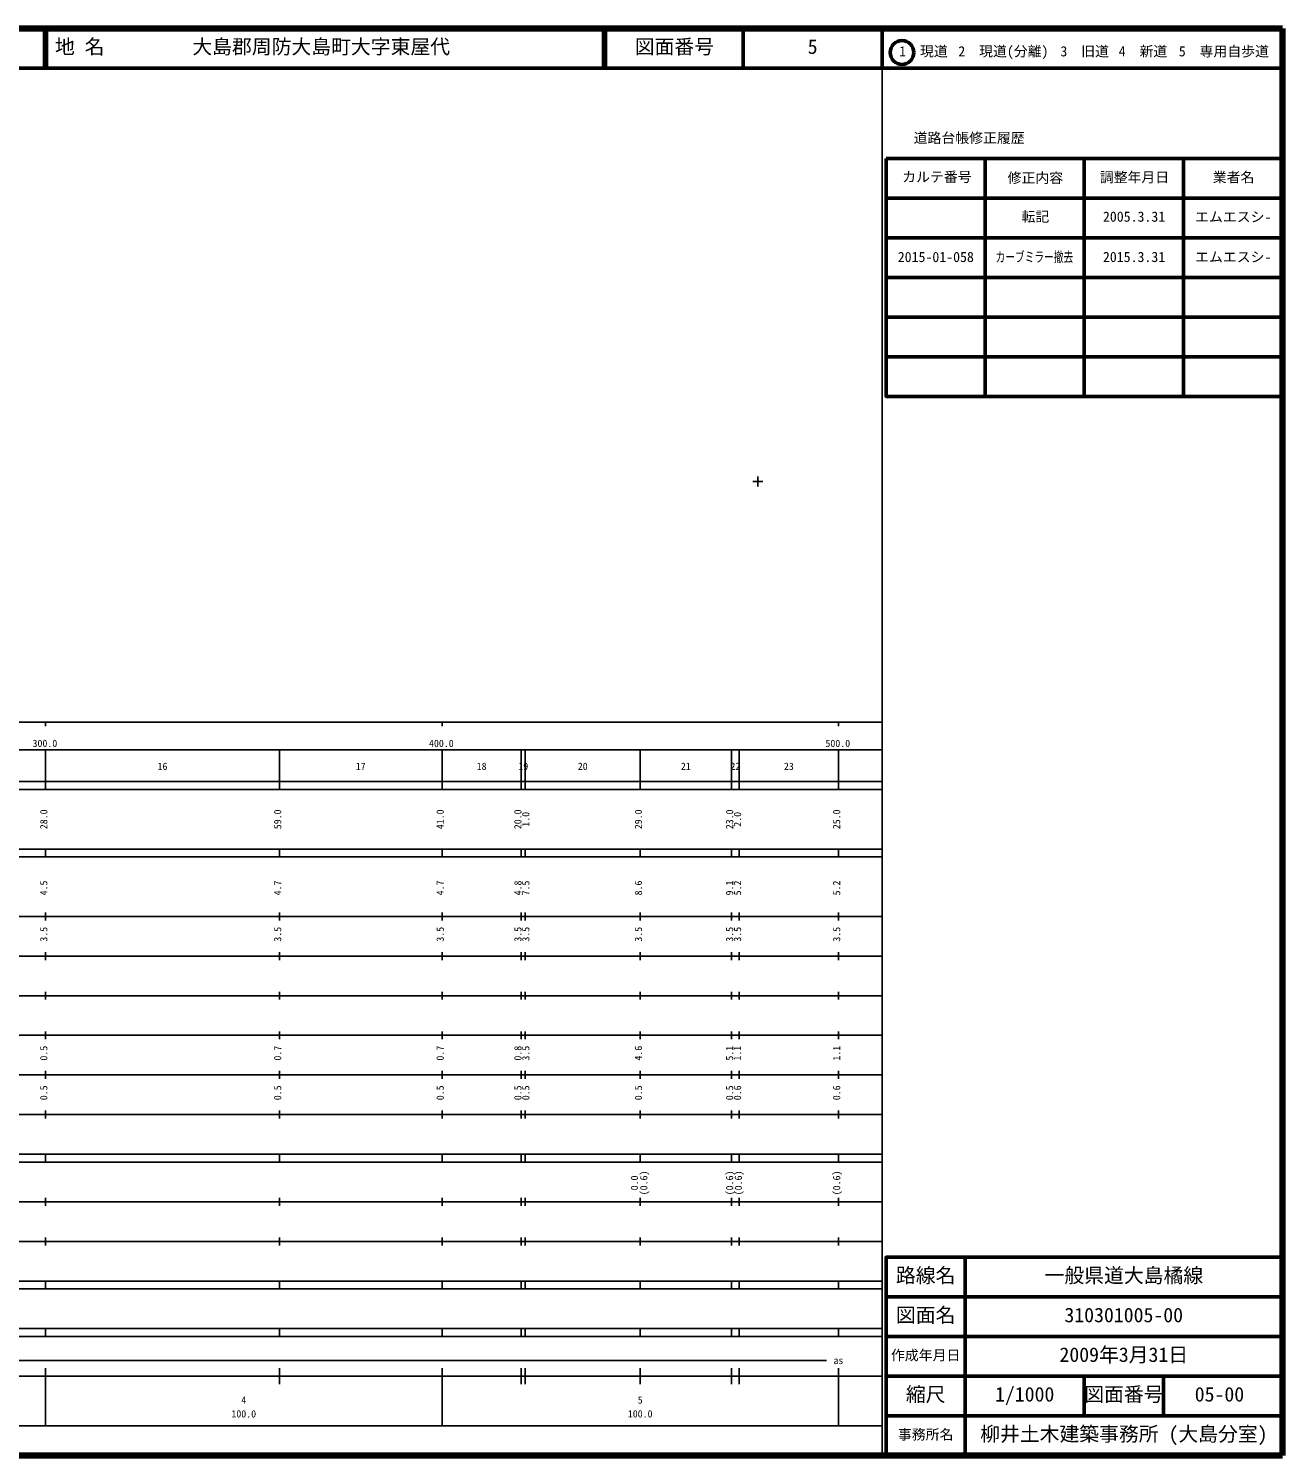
# Model space of a CAD drawing. Units: millimetres on the paper. Extents: x 40 to 680, y 20 to 380.
# Drawn here: x 363.7 to 680, y 20 to 380 of the extents above; entities that cross this region are included whole.
import ezdxf
from ezdxf.enums import TextEntityAlignment as Align

# ---------------------------------------------------------------- set-up
doc = ezdxf.new("R2010")
doc.units = ezdxf.units.MM
doc.layers.add('M-OTRS', color=6, linetype='Continuous')
doc.layers.add('M-TTL-TXT', color=7, linetype='Continuous')
for name, color, linetype, lineweight in [('M-TTL', 2, 'Continuous', 140), ('M-TTL-BAND', 7, 'Continuous', 25), ('M-TTL-FRAM', 2, 'Continuous', 50), ('M-TTL-LINE', 7, 'Continuous', 50)]:
    doc.layers.add(name, color=color, linetype=linetype, lineweight=lineweight)
doc.styles.add('ＭＳ ゴシック', font='')
doc.styles.get('ＭＳ ゴシック').set_extended_font_data('MS Gothic')

# ---------------------------------------------------------------- blocks, each defined once
blk = doc.blocks.new('plus')
at = {"color": 0, "linetype": 'Continuous', "lineweight": -2}
for p, q in [((-1.25, 0), (1.25, 0)), ((0, -1.25), (0, 1.25))]:
    blk.add_line(p, q, dxfattribs=at)

msp = doc.modelspace()

# ---------------------------------------------------------------- linework, layer by layer
at = {"layer": 'M-TTL'}
for p, q in [((680, 380), (40, 380)), ((680, 20), (680, 380)), ((40, 20), (680, 20))]:
    msp.add_line(p, q, dxfattribs=at)
at = {"layer": 'M-TTL-BAND'}
for p, q in [((579, 20), (579, 370)), ((40, 205), (579, 205)), ((368, 205), (368, 204)), ((468, 205), (468, 204)), ((568, 205), (568, 204)), ((68, 198), (579, 198)), ((368, 188), (368, 198)), ((427, 188), (427, 198)), ((468, 188), (468, 198)), ((488, 188), (488, 198)), ((489, 188), (489, 198)), ((518, 188), (518, 198)), ((541, 188), (541, 198)), ((543, 188), (543, 198)), ((568, 188), (568, 198)), ((40, 190), (579, 190)), ((40, 188), (579, 188)), ((40, 173), (579, 173)), ((368, 171), (368, 173)), ((427, 171), (427, 173)), ((468, 171), (468, 173)), ((488, 171), (488, 173)), ((489, 171), (489, 173)), ((518, 171), (518, 173)), ((541, 171), (541, 173)), ((543, 171), (543, 173)), ((568, 171), (568, 173)), ((40, 171), (579, 171)), ((40, 156), (579, 156)), ((368, 155), (368, 157)), ((427, 155), (427, 157)), ((468, 155), (468, 157)), ((488, 155), (488, 157)), ((489, 155), (489, 157)), ((518, 155), (518, 157)), ((541, 155), (541, 157)), ((543, 155), (543, 157)), ((568, 155), (568, 157)), ((46, 146), (579, 146)), ((368, 145), (368, 147)), ((427, 145), (427, 147)), ((468, 145), (468, 147)), ((488, 145), (488, 147)), ((489, 145), (489, 147)), ((518, 145), (518, 147)), ((541, 145), (541, 147)), ((543, 145), (543, 147)), ((568, 145), (568, 147)), ((368, 135), (368, 137)), ((427, 135), (427, 137)), ((468, 135), (468, 137)), ((488, 135), (488, 137)), ((489, 135), (489, 137)), ((518, 135), (518, 137)), ((541, 135), (541, 137)), ((543, 135), (543, 137)), ((568, 135), (568, 137)), ((52, 136), (579, 136)), ((46, 126), (579, 126)), ((368, 125), (368, 127)), ((427, 125), (427, 127)), ((468, 125), (468, 127)), ((488, 125), (488, 127)), ((489, 125), (489, 127)), ((518, 125), (518, 127)), ((541, 125), (541, 127)), ((543, 125), (543, 127)), ((568, 125), (568, 127)), ((52, 116), (579, 116)), ((368, 115), (368, 117)), ((427, 115), (427, 117)), ((468, 115), (468, 117)), ((488, 115), (488, 117)), ((489, 115), (489, 117)), ((518, 115), (518, 117)), ((541, 115), (541, 117)), ((543, 115), (543, 117)), ((568, 115), (568, 117)), ((46, 106), (579, 106)), ((368, 105), (368, 107)), ((427, 105), (427, 107)), ((468, 105), (468, 107)), ((488, 105), (488, 107)), ((489, 105), (489, 107)), ((518, 105), (518, 107)), ((541, 105), (541, 107)), ((543, 105), (543, 107)), ((568, 105), (568, 107)), ((40, 96), (579, 96)), ((40, 94), (579, 94)), ((368, 94), (368, 96)), ((427, 94), (427, 96)), ((468, 94), (468, 96)), ((488, 94), (488, 96)), ((489, 94), (489, 96)), ((518, 94), (518, 96)), ((541, 94), (541, 96)), ((543, 94), (543, 96)), ((568, 94), (568, 96)), ((49, 84), (579, 84)), ((368, 83), (368, 85)), ((427, 83), (427, 85)), ((468, 83), (468, 85)), ((488, 83), (488, 85)), ((489, 83), (489, 85)), ((518, 83), (518, 85)), ((541, 83), (541, 85)), ((543, 83), (543, 85)), ((568, 83), (568, 85)), ((40, 74), (579, 74)), ((368, 73), (368, 75)), ((427, 73), (427, 75)), ((468, 73), (468, 75)), ((488, 73), (488, 75)), ((489, 73), (489, 75)), ((518, 73), (518, 75)), ((541, 73), (541, 75)), ((543, 73), (543, 75)), ((568, 73), (568, 75)), ((40, 64), (579, 64)), ((40, 62), (579, 62)), ((368, 62), (368, 64)), ((427, 62), (427, 64)), ((468, 62), (468, 64)), ((488, 62), (488, 64)), ((489, 62), (489, 64)), ((518, 62), (518, 64)), ((541, 62), (541, 64)), ((543, 62), (543, 64)), ((568, 62), (568, 64)), ((40, 52), (579, 52)), ((368, 50), (368, 52)), ((427, 50), (427, 52)), ((468, 50), (468, 52)), ((488, 50), (488, 52)), ((489, 50), (489, 52)), ((518, 50), (518, 52)), ((541, 50), (541, 52)), ((543, 50), (543, 52)), ((568, 50), (568, 52)), ((40, 50), (579, 50)), ((71, 44), (565, 44)), ((40, 40), (579, 40)), ((368, 27.5), (368, 42)), ((427, 38), (427, 42)), ((468, 27.5), (468, 42)), ((488, 38), (488, 42)), ((489, 38), (489, 42)), ((518, 38), (518, 42)), ((541, 38), (541, 42)), ((543, 38), (543, 42)), ((568, 27.5), (568, 42)), ((68, 27.5), (579, 27.5))]:
    msp.add_line(p, q, dxfattribs=at)
at = {"layer": 'M-TTL-FRAM'}
msp.add_line((580, 347.197), (680, 347.197), dxfattribs=at)
for points in [[(580, 347.197), (580, 287.197), (680, 287.197)], [(680, 70), (580, 70), (580, 20)]]:
    msp.add_lwpolyline(points, dxfattribs=at)
at = {"layer": 'M-TTL-LINE'}
for p, q in [((367.75, 380), (367.75, 370)), ((368.25, 380), (368.25, 370)), ((508.747, 380), (508.747, 370)), ((509.247, 380), (509.247, 370)), ((543.997, 380), (543.997, 370)), ((579, 380), (579, 370)), ((40, 370), (680, 370)), ((605, 347.197), (605, 287.197)), ((630, 347.197), (630, 287.197)), ((655, 347.197), (655, 287.197)), ((580, 337.197), (680, 337.197)), ((580, 327.197), (680, 327.197)), ((580, 317.197), (680, 317.197)), ((580, 307.197), (680, 307.197)), ((580, 297.197), (680, 297.197)), ((600, 70), (600, 20)), ((680, 60), (580, 60)), ((680, 50), (580, 50)), ((680, 40), (580, 40)), ((630, 40), (630, 30)), ((650, 40), (650, 30)), ((680, 30), (580, 30))]:
    msp.add_line(p, q, dxfattribs=at)
msp.add_circle((584.031, 373.958), 3, dxfattribs=at)

# ---------------------------------------------------------------- block references
at = {"layer": 'M-OTRS'}
msp.add_blockref('plus', (547.696, 265.713), dxfattribs=at)

# ---------------------------------------------------------------- texts
at = {"layer": 'M-TTL-BAND', "style": 'ＭＳ ゴシック'}
for s, p in [('300.0', (364.719, 198.195)), ('400.0', (464.719, 198.195)), ('500.0', (564.719, 198.195)), ('16', (396.25, 192.405)), ('17', (446.25, 192.405)), ('18', (476.75, 192.405)), ('19', (487.25, 192.405)), ('20', (502.25, 192.405)), ('21', (528.25, 192.405)), ('22', (540.75, 192.405)), ('23', (554.25, 192.405)), ('as', (566.75, 42.5)), ('4', (417.375, 32.523)), ('5', (517.375, 32.523)), ('100.0', (414.875, 29.033)), ('100.0', (514.875, 29.033))]:
    msp.add_text(s, height=1.833, dxfattribs=at).set_placement(p, align=Align.BOTTOM_LEFT)
for s, p in [('28.0', (369, 178)), ('59.0', (428, 178)), ('41.0', (469, 178)), ('20.0', (488.6, 178)), ('1.0', (490.6, 178.625)), ('29.0', (519, 178)), ('23.0', (542, 178)), ('2.0', (544, 178.625)), ('25.0', (569, 178)), ('4.5', (369, 161.299)), ('4.7', (428, 161.299)), ('4.7', (469, 161.299)), ('4.8', (488.6, 161.299)), ('7.5', (490.6, 161.299)), ('8.6', (519, 161.299)), ('9.1', (542, 161.299)), ('5.2', (544, 161.299)), ('5.2', (569, 161.299)), ('3.5', (369, 149.625)), ('3.5', (428, 149.625)), ('3.5', (469, 149.625)), ('3.5', (488.6, 149.625)), ('3.5', (490.6, 149.625)), ('3.5', (519, 149.625)), ('3.5', (542, 149.625)), ('3.5', (544, 149.625)), ('3.5', (569, 149.625)), ('0.5', (369, 119.625)), ('0.7', (428, 119.625)), ('0.7', (469, 119.625)), ('0.8', (488.6, 119.625)), ('3.5', (490.6, 119.625)), ('4.6', (519, 119.625)), ('5.1', (542, 119.625)), ('1.1', (544, 119.625)), ('1.1', (569, 119.625)), ('0.5', (369, 109.625)), ('0.5', (428, 109.625)), ('0.5', (469, 109.625)), ('0.5', (488.6, 109.625)), ('0.5', (490.6, 109.625)), ('0.5', (519, 109.625)), ('0.5', (542, 109.625)), ('0.6', (544, 109.625)), ('0.6', (569, 109.625)), ('0.0', (518, 86.889)), ('(0.6)', (520.37, 85.639)), ('(0.6)', (542, 85.639)), ('(0.6)', (544.2, 85.639)), ('(0.6)', (569, 85.639))]:
    msp.add_text(s, height=1.833, rotation=90, dxfattribs=at).set_placement(p, align=Align.BOTTOM_LEFT)
at = {"layer": 'M-TTL-TXT', "style": 'ＭＳ ゴシック'}
for s, height, p in [('地 名', 3.666, (370.38, 372.5)), ('大島郡周防大島町大字東屋代', 3.666, (405.024, 372.5)), ('図面番号', 3.666, (516.622, 372.5)), ('5', 3.666, (560.247, 372.5)), ('1\u3000現道', 2.566, (583.323, 372.208)), ('2\u3000現道(分離)', 2.566, (598.244, 372.208)), ('3\u3000旧道', 2.566, (623.996, 372.208)), ('4\u3000新道', 2.566, (638.699, 372.208)), ('5\u3000専用自歩道', 2.566, (653.853, 372.208)), ('道路台帳修正履歴', 2.566, (586.968, 350.363)), ('カルテ番号', 2.566, (584.089, 340.527)), ('修正内容', 2.566, (610.675, 340.273)), ('調整年月日', 2.566, (633.925, 340.447)), ('業者名', 2.566, (662.425, 340.447)), ('転記', 2.566, (614.175, 330.495)), ('2005.3.31', 2.566, (634.712, 330.495)), ('エムエスシ-', 2.566, (657.962, 330.439)), ('2015-01-058', 2.566, (582.962, 320.323)), ('2015.3.31', 2.566, (634.712, 320.323)), ('エムエスシ-', 2.566, (657.962, 320.323)), ('路線名', 3.666, (582.5, 62.5)), ('路線名', 3.666, (582.5, 62.5)), ('一般県道大島橘線', 3.666, (620, 62.5)), ('図面名', 3.666, (582.5, 52.5)), ('図面名', 3.666, (582.5, 52.5)), ('310301005-00', 3.666, (625, 52.5)), ('作成年月日', 2.566, (581.25, 43.25)), ('作成年月日', 2.566, (581.25, 43.25)), ('2009年3月31日', 3.666, (623.75, 42.5)), ('縮尺', 3.666, (585, 32.5)), ('縮尺', 3.666, (585, 32.5)), ('1/1000', 3.666, (607.5, 32.5)), ('図面番号', 3.666, (630, 32.5)), ('図面番号', 3.666, (630, 32.5)), ('05-00', 3.666, (657.875, 32.5)), ('事務所名', 2.566, (583, 23.25)), ('事務所名', 2.566, (583, 23.25)), ('柳井土木建築事務所 (大島分室)', 3.666, (603.75, 22.5))]:
    msp.add_text(s, height=height, dxfattribs=at).set_placement(p, align=Align.BOTTOM_LEFT)
at = {"layer": 'M-TTL-TXT', "style": 'ＭＳ ゴシック', "width": 0.7}
msp.add_text('カーブミラー撤去', height=2.566, dxfattribs=at).set_placement((607.625, 320.323), align=Align.BOTTOM_LEFT)

doc.saveas('drawing.dxf')
